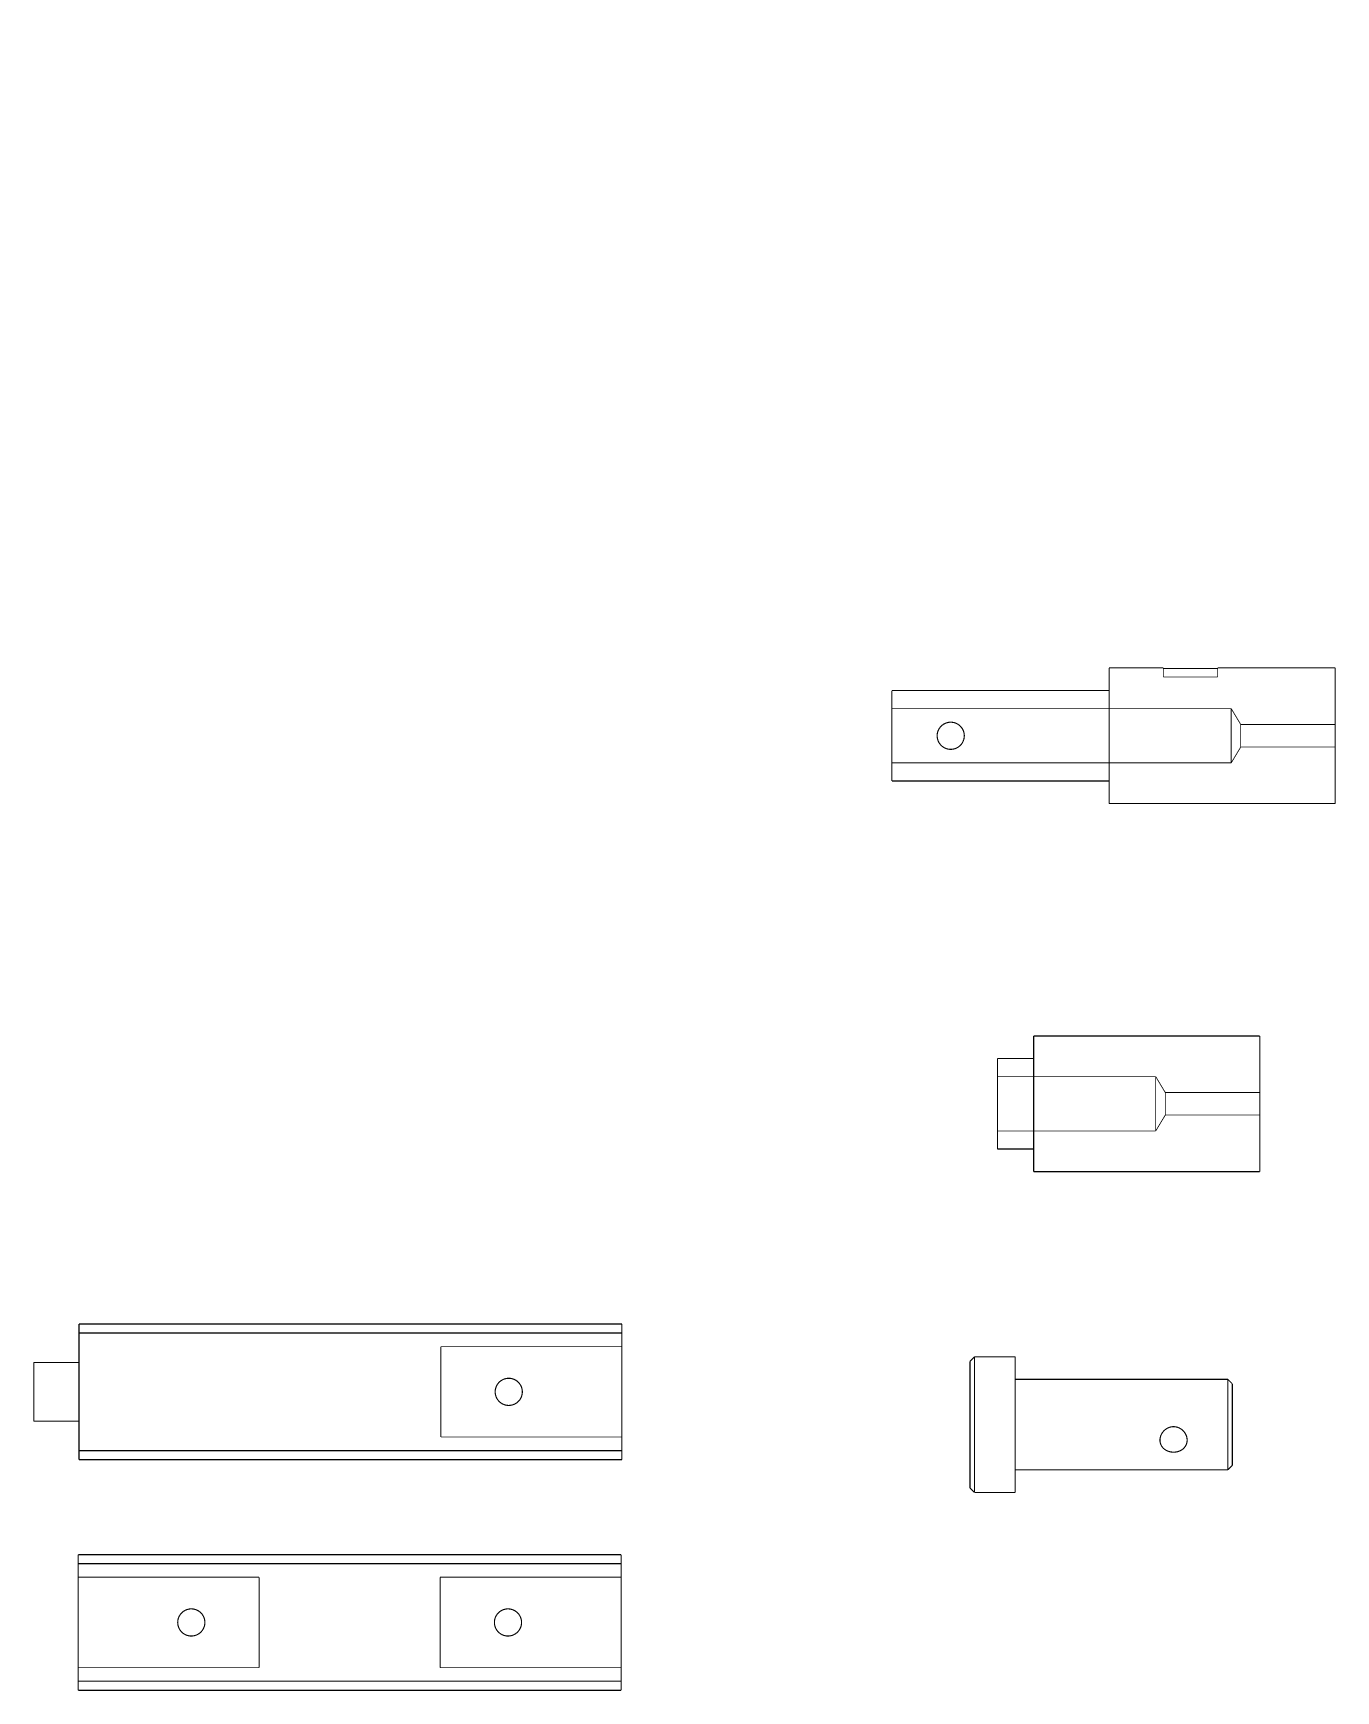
# Model space of a CAD drawing. Extents: x 1.2 to 12.6, y 1.1 to 15.5.
import ezdxf

# ---------------------------------------------------------------- set-up
doc = ezdxf.new("R2010")
doc.units = 0
doc.layers.get('0').update_dxf_attribs({"linetype": 'CONTINUOUS'})

msp = doc.modelspace()

# ---------------------------------------------------------------- linework, layer by layer
at = {"color": 0}
for points, const_width in [([(11.7203, 15.5271), (11.7203, 15.5271)], 0.00708), ([(9.2136, 9.53174), (9.22136, 9.53147), (9.22911, 9.53071), (9.23676, 9.52946), (9.24431, 9.52767), (9.25168, 9.52544), (9.2589, 9.52274), (9.2659, 9.51953), (9.27274, 9.5159), (9.27924, 9.51183), (9.28549, 9.50738), (9.29156, 9.50239), (9.29731, 9.49696), (9.30268, 9.49121), (9.30767, 9.48508), (9.31222, 9.47863), (9.3164, 9.47174), (9.32015, 9.46457), (9.3234, 9.45714), (9.32611, 9.44949), (9.32835, 9.44168), (9.32997, 9.43397), (9.33106, 9.42617), (9.3316, 9.41824), (9.33165, 9.41032), (9.33117, 9.40246), (9.33018, 9.39492), (9.32878, 9.38737), (9.32682, 9.37999), (9.32437, 9.37272), (9.32156, 9.36567), (9.31819, 9.35878), (9.3144, 9.35211), (9.31022, 9.34565), (9.30561, 9.33951), (9.30063, 9.33371), (9.29503, 9.32807), (9.28907, 9.32281), (9.28276, 9.31793), (9.27615, 9.31342), (9.26926, 9.30946), (9.26204, 9.30593), (9.25456, 9.30285), (9.24685, 9.30035), (9.23904, 9.29829), (9.23107, 9.29682), (9.22331, 9.29596), (9.2155, 9.29551), (9.20768, 9.29568), (9.19987, 9.29633), (9.19217, 9.29747), (9.18474, 9.2991), (9.17746, 9.30122), (9.17031, 9.30376), (9.16336, 9.30675), (9.15662, 9.31017), (9.15001, 9.31413), (9.14361, 9.31853), (9.13753, 9.32329), (9.13172, 9.3285), (9.12636, 9.33404), (9.12121, 9.34011), (9.11638, 9.34657), (9.11203, 9.35335), (9.10818, 9.3604), (9.10476, 9.36774), (9.10194, 9.37522), (9.09961, 9.38286), (9.09776, 9.39074), (9.09646, 9.39865), (9.09571, 9.40668), (9.09549, 9.41439), (9.09581, 9.42215), (9.09662, 9.42985), (9.09793, 9.4375), (9.09972, 9.44499), (9.102, 9.45226), (9.10471, 9.45936), (9.10792, 9.46631), (9.11149, 9.47299), (9.1155, 9.47944), (9.12007, 9.48574), (9.12506, 9.49181), (9.13043, 9.4975), (9.13618, 9.50282), (9.14219, 9.50771), (9.14882, 9.51237), (9.15571, 9.51654), (9.16287, 9.52029), (9.17031, 9.52349), (9.1779, 9.52621), (9.18664, 9.5286), (9.19553, 9.53033), (9.20454, 9.53142), (9.2136, 9.53174)], 0.00985), ([(8.8285, 8.56125), (8.8285, 8.56125)], 0.00708), ([(5.3674, 3.58365), (5.36193, 3.58376), (5.35644, 3.58415), (5.35097, 3.58479), (5.34554, 3.58567), (5.34017, 3.58681), (5.33485, 3.58822), (5.32958, 3.58985), (5.32443, 3.59174), (5.31939, 3.59386), (5.3144, 3.59619), (5.30957, 3.59879), (5.30485, 3.60161), (5.30024, 3.6046), (5.29579, 3.60786), (5.2915, 3.61128), (5.28738, 3.6149), (5.28342, 3.61871), (5.27962, 3.62272), (5.27604, 3.6269), (5.27268, 3.63124), (5.26947, 3.63569), (5.26654, 3.64035), (5.26378, 3.64507), (5.26124, 3.64996), (5.25896, 3.655), (5.25689, 3.6601), (5.2551, 3.66525), (5.25353, 3.67051), (5.25217, 3.67583), (5.25108, 3.68126), (5.25028, 3.68668), (5.24968, 3.69217), (5.2494, 3.69764), (5.24929, 3.70313), (5.24951, 3.70861), (5.24994, 3.71408), (5.25065, 3.71957), (5.25163, 3.72499), (5.25282, 3.73031), (5.25429, 3.73562), (5.25597, 3.74083), (5.25792, 3.74599), (5.2601, 3.75103), (5.26247, 3.75603), (5.26514, 3.76079), (5.26801, 3.76551), (5.27106, 3.77007), (5.27436, 3.77447), (5.27783, 3.77869), (5.28153, 3.78282), (5.28537, 3.78674), (5.28939, 3.79042), (5.29362, 3.794), (5.29801, 3.79731), (5.30251, 3.80046), (5.30718, 3.80333), (5.31196, 3.80604), (5.31689, 3.80849), (5.32189, 3.81076), (5.32704, 3.81278), (5.33225, 3.81451), (5.33751, 3.81603), (5.34283, 3.81728), (5.34825, 3.81831), (5.35368, 3.81907), (5.35915, 3.81961), (5.36464, 3.81982), (5.37017, 3.81982), (5.37565, 3.81961), (5.38113, 3.81907), (5.38656, 3.81831), (5.39199, 3.81728), (5.39729, 3.81603), (5.40261, 3.81451), (5.40782, 3.81278), (5.41292, 3.81076), (5.41797, 3.80849), (5.42285, 3.80604), (5.42768, 3.80333), (5.43229, 3.80046), (5.43685, 3.79731), (5.44119, 3.794), (5.44542, 3.79042), (5.44949, 3.78674), (5.45335, 3.78282), (5.45703, 3.77869), (5.4605, 3.77447), (5.46376, 3.77007), (5.46685, 3.76551), (5.46972, 3.76079), (5.47233, 3.75603), (5.47472, 3.75103), (5.47694, 3.74599), (5.47885, 3.74083), (5.48058, 3.73562), (5.48204, 3.73031), (5.48324, 3.72499), (5.48415, 3.71957), (5.48486, 3.71408), (5.48535, 3.70861), (5.48551, 3.70313), (5.48546, 3.69764), (5.48514, 3.69217), (5.48454, 3.68668), (5.48372, 3.68126), (5.48264, 3.67583), (5.48133, 3.67051), (5.47976, 3.66525), (5.47792, 3.6601), (5.47586, 3.655), (5.47358, 3.64996), (5.47103, 3.64507), (5.46832, 3.64035), (5.46533, 3.63569), (5.46213, 3.63124), (5.45876, 3.6269), (5.45518, 3.62272), (5.45139, 3.61871), (5.44749, 3.6149), (5.44336, 3.61128), (5.43907, 3.60786), (5.43457, 3.6046), (5.43001, 3.60161), (5.42529, 3.59879), (5.42042, 3.59619), (5.41547, 3.59386), (5.41037, 3.59174), (5.40522, 3.58985), (5.39996, 3.58822), (5.39464, 3.58681), (5.38926, 3.58567), (5.38385, 3.58479), (5.37842, 3.58415), (5.37289, 3.58376), (5.3674, 3.58365)], 0.00985), ([(11.1528, 3.39844), (11.1593, 3.39828), (11.1658, 3.39768), (11.1722, 3.39675), (11.1785, 3.39546), (11.1848, 3.39382), (11.1909, 3.39187), (11.1981, 3.389), (11.2051, 3.38569), (11.2119, 3.38194), (11.2185, 3.37776), (11.2247, 3.37321), (11.2298, 3.36897), (11.2347, 3.36447), (11.2393, 3.35969), (11.2437, 3.35476), (11.2477, 3.34956), (11.2515, 3.34418), (11.255, 3.33849), (11.2582, 3.33263), (11.2611, 3.32667), (11.2636, 3.32053), (11.2658, 3.31429), (11.2676, 3.308), (11.2689, 3.30181), (11.27, 3.29563), (11.2706, 3.28939), (11.2709, 3.28315), (11.2709, 3.27696), (11.2704, 3.27089), (11.2695, 3.26383), (11.268, 3.25694), (11.2661, 3.25022), (11.2637, 3.2436), (11.2608, 3.23731), (11.2574, 3.23113), (11.2536, 3.22521), (11.2494, 3.21951), (11.2448, 3.21414), (11.2399, 3.2091), (11.2352, 3.20503), (11.2304, 3.20111), (11.2252, 3.19754), (11.2198, 3.19417), (11.2143, 3.19114), (11.2085, 3.18832), (11.2025, 3.18582), (11.1963, 3.1836), (11.19, 3.18164), (11.1835, 3.18001), (11.1769, 3.17871), (11.1703, 3.17774), (11.1638, 3.17708), (11.1573, 3.17671), (11.1508, 3.17665), (11.1443, 3.17692), (11.1378, 3.17746), (11.1314, 3.17828), (11.124, 3.17964), (11.1167, 3.18138), (11.1095, 3.18354), (11.1026, 3.18604), (11.0959, 3.18892), (11.0892, 3.19228), (11.0828, 3.19601), (11.0768, 3.20008), (11.071, 3.20454), (11.0656, 3.20931), (11.0612, 3.21376), (11.0572, 3.21838), (11.0534, 3.22325), (11.0499, 3.22835), (11.0468, 3.23367), (11.044, 3.23915), (11.0416, 3.24468), (11.0396, 3.25049), (11.0378, 3.2564), (11.0365, 3.26243), (11.0355, 3.26861), (11.0349, 3.27479), (11.0347, 3.28082), (11.0349, 3.28689), (11.0354, 3.29297), (11.0362, 3.2991), (11.0374, 3.30518), (11.039, 3.31114), (11.0412, 3.31819), (11.0439, 3.32514), (11.0472, 3.33197), (11.0507, 3.3386), (11.0547, 3.345), (11.0593, 3.35129), (11.0643, 3.35736), (11.0697, 3.36313), (11.0754, 3.36854), (11.0815, 3.37358), (11.0869, 3.37756), (11.0926, 3.38124), (11.0985, 3.38465), (11.1045, 3.38769), (11.1108, 3.39035), (11.1172, 3.39268), (11.1241, 3.39475), (11.1312, 3.39632), (11.1383, 3.39751), (11.1456, 3.39822), (11.1528, 3.39844)], 0.00985), ([(11.4142, 2.76069), (11.4142, 2.76069)], 0.00708), ([(2.60476, 1.81222), (2.59944, 1.81213), (2.59407, 1.81174), (2.58882, 1.81114), (2.58356, 1.81033), (2.57829, 1.80925), (2.57314, 1.80789), (2.56803, 1.80638), (2.56299, 1.80458), (2.558, 1.80257), (2.55317, 1.80035), (2.54844, 1.7979), (2.54378, 1.79531), (2.53928, 1.79243), (2.53494, 1.78933), (2.53065, 1.78614), (2.52658, 1.78267), (2.52268, 1.77903), (2.51893, 1.77522), (2.51535, 1.77126), (2.51193, 1.76714), (2.50874, 1.76292), (2.50575, 1.75851), (2.50293, 1.75396), (2.50032, 1.74929), (2.49794, 1.74451), (2.49576, 1.73964), (2.49382, 1.73465), (2.49214, 1.7296), (2.49061, 1.7245), (2.48936, 1.71929), (2.48833, 1.71403), (2.48757, 1.70876), (2.48703, 1.70344), (2.48671, 1.69814), (2.48665, 1.69276), (2.48682, 1.68744), (2.48725, 1.68212), (2.4879, 1.67686), (2.48882, 1.6716), (2.48996, 1.66635), (2.49132, 1.66118), (2.49294, 1.65608), (2.49479, 1.6511), (2.49685, 1.64615), (2.49914, 1.64133), (2.50157, 1.63661), (2.50429, 1.632), (2.50722, 1.62756), (2.51031, 1.62321), (2.51361, 1.61903), (2.51708, 1.61496), (2.52078, 1.61106), (2.52462, 1.60736), (2.52865, 1.60385), (2.53276, 1.60047), (2.53706, 1.59733), (2.5415, 1.59435), (2.54611, 1.59164), (2.55078, 1.58908), (2.55561, 1.58675), (2.56049, 1.58464), (2.56549, 1.58274), (2.57053, 1.58106), (2.57568, 1.57964), (2.58089, 1.57844), (2.58615, 1.57747), (2.59142, 1.57676), (2.59674, 1.57628), (2.60211, 1.57607), (2.60742, 1.57607), (2.61274, 1.57628), (2.61806, 1.57676), (2.62337, 1.57747), (2.62864, 1.57844), (2.63385, 1.57964), (2.63894, 1.58106), (2.64404, 1.58274), (2.64903, 1.58464), (2.65392, 1.58675), (2.65875, 1.58908), (2.66342, 1.59164), (2.66803, 1.59435), (2.67242, 1.59733), (2.67676, 1.60047), (2.68093, 1.60385), (2.6849, 1.60736), (2.68875, 1.61106), (2.69243, 1.61496), (2.6959, 1.61903), (2.69922, 1.62321), (2.70231, 1.62756), (2.70524, 1.632), (2.7079, 1.63661), (2.71044, 1.64133), (2.71268, 1.64615), (2.71474, 1.6511), (2.71658, 1.65608), (2.71821, 1.66118), (2.71957, 1.66635), (2.72071, 1.6716), (2.72157, 1.67686), (2.72228, 1.68212), (2.72271, 1.68744), (2.72287, 1.69276), (2.72282, 1.69814), (2.7225, 1.70344), (2.72194, 1.70876), (2.72119, 1.71403), (2.72017, 1.71929), (2.71892, 1.7245), (2.71739, 1.7296), (2.71571, 1.73465), (2.71376, 1.73964), (2.71158, 1.74451), (2.70921, 1.74929), (2.7066, 1.75396), (2.70378, 1.75851), (2.70079, 1.76292), (2.6976, 1.76714), (2.69417, 1.77126), (2.6906, 1.77522), (2.68685, 1.77903), (2.68294, 1.78267), (2.67882, 1.78614), (2.67464, 1.78933), (2.67025, 1.79243), (2.66575, 1.79531), (2.66108, 1.7979), (2.65636, 1.80035), (2.65147, 1.80257), (2.64654, 1.80458), (2.6415, 1.80638), (2.63639, 1.80789), (2.63124, 1.80925), (2.62597, 1.81033), (2.62071, 1.81114), (2.61546, 1.81174), (2.61008, 1.81213), (2.60476, 1.81222)], 0.00985), ([(5.36068, 1.81222), (5.35531, 1.81213), (5.34999, 1.81174), (5.34472, 1.81114), (5.33942, 1.81033), (5.33421, 1.80925), (5.32904, 1.80789), (5.32389, 1.80638), (5.3189, 1.80458), (5.31392, 1.80257), (5.30908, 1.80035), (5.30431, 1.7979), (5.29969, 1.79531), (5.29519, 1.79243), (5.29081, 1.78933), (5.28657, 1.78614), (5.2825, 1.78267), (5.2786, 1.77903), (5.27485, 1.77522), (5.27126, 1.77126), (5.26785, 1.76714), (5.26465, 1.76292), (5.26161, 1.75851), (5.25885, 1.75396), (5.25624, 1.74929), (5.25385, 1.74451), (5.25168, 1.73964), (5.24972, 1.73465), (5.24799, 1.7296), (5.24653, 1.7245), (5.24528, 1.71929), (5.24425, 1.71403), (5.24349, 1.70876), (5.24294, 1.70344), (5.24262, 1.69814), (5.24257, 1.69276), (5.24274, 1.68744), (5.24317, 1.68212), (5.24382, 1.67686), (5.24474, 1.6716), (5.24588, 1.66635), (5.24724, 1.66118), (5.24886, 1.65608), (5.25065, 1.6511), (5.25271, 1.64615), (5.25499, 1.64133), (5.25749, 1.63661), (5.26019, 1.632), (5.26313, 1.62756), (5.26622, 1.62321), (5.26953, 1.61903), (5.273, 1.61496), (5.27669, 1.61106), (5.28054, 1.60736), (5.2845, 1.60385), (5.28868, 1.60047), (5.29297, 1.59733), (5.29742, 1.59435), (5.30197, 1.59164), (5.30669, 1.58908), (5.31147, 1.58675), (5.3164, 1.58464), (5.3214, 1.58274), (5.32644, 1.58106), (5.3316, 1.57964), (5.33681, 1.57844), (5.34207, 1.57747), (5.34733, 1.57676), (5.35265, 1.57628), (5.35801, 1.57607), (5.36333, 1.57607), (5.36865, 1.57628), (5.37397, 1.57676), (5.37929, 1.57747), (5.38456, 1.57844), (5.38976, 1.57964), (5.39486, 1.58106), (5.39996, 1.58274), (5.40494, 1.58464), (5.40983, 1.58675), (5.41465, 1.58908), (5.41932, 1.59164), (5.42393, 1.59435), (5.42833, 1.59733), (5.43267, 1.60047), (5.43679, 1.60385), (5.44081, 1.60736), (5.44467, 1.61106), (5.44829, 1.61496), (5.45182, 1.61903), (5.45514, 1.62321), (5.45822, 1.62756), (5.4611, 1.632), (5.46382, 1.63661), (5.46631, 1.64133), (5.46858, 1.64615), (5.47065, 1.6511), (5.4725, 1.65608), (5.47407, 1.66118), (5.47547, 1.66635), (5.47661, 1.6716), (5.47749, 1.67686), (5.47814, 1.68212), (5.47857, 1.68744), (5.47879, 1.69276), (5.47868, 1.69814), (5.4784, 1.70344), (5.47786, 1.70876), (5.47711, 1.71403), (5.47607, 1.71929), (5.47483, 1.7245), (5.47331, 1.7296), (5.47163, 1.73465), (5.46967, 1.73964), (5.4675, 1.74451), (5.46511, 1.74929), (5.46251, 1.75396), (5.45969, 1.75851), (5.45671, 1.76292), (5.4535, 1.76714), (5.45008, 1.77126), (5.4465, 1.77522), (5.44276, 1.77903), (5.43881, 1.78267), (5.43474, 1.78614), (5.4305, 1.78933), (5.42617, 1.79243), (5.42165, 1.79531), (5.41699, 1.7979), (5.41228, 1.80035), (5.40739, 1.80257), (5.40246, 1.80458), (5.3974, 1.80638), (5.39231, 1.80789), (5.38715, 1.80925), (5.38189, 1.81033), (5.37663, 1.81114), (5.37131, 1.81174), (5.366, 1.81213), (5.36068, 1.81222)], 0.00985)]:
    msp.add_lwpolyline(points, close=True, dxfattribs=dict(at, const_width=const_width))
for points, const_width in [([(11.064, 10.0042), (10.5916, 10.0042)], 0.00985), ([(10.5916, 9.41363), (10.5916, 10.0042)], 0.00985), ([(11.064, 9.99951), (11.064, 10.0042)], 0.00985), ([(11.064, 9.99951), (11.5365, 9.99951)], 0.00985), ([(11.064, 9.99951), (11.064, 9.92546)], 0.00708), ([(12.5601, 10.0042), (11.5365, 10.0042)], 0.00985), ([(11.5365, 9.99951), (11.5365, 10.0042)], 0.00985), ([(11.5365, 9.99951), (11.5365, 9.92546)], 0.00708), ([(12.5601, 9.41363), (12.5601, 10.0042)], 0.00985), ([(11.5365, 9.92546), (11.064, 9.92546)], 0.00708), ([(10.5916, 9.80735), (8.70176, 9.80735)], 0.00985), ([(8.70176, 9.41363), (8.70176, 9.80735)], 0.00985), ([(11.6546, 9.64985), (8.70182, 9.64985)], 0.00708), ([(11.6546, 9.41363), (11.6546, 9.64985)], 0.00708), ([(11.7374, 9.51204), (11.6546, 9.64985)], 0.00708), ([(8.70176, 9.01992), (8.70176, 9.41363)], 0.00985), ([(10.5916, 8.82308), (10.5916, 9.41363)], 0.00985), ([(11.6546, 9.1774), (11.6546, 9.41363)], 0.00708), ([(11.7374, 9.41363), (11.7374, 9.51204)], 0.00708), ([(12.5601, 9.51204), (11.7374, 9.51204)], 0.00708), ([(11.7374, 9.31521), (11.7374, 9.41363)], 0.00708), ([(12.5601, 8.82308), (12.5601, 9.41363)], 0.00985), ([(11.6546, 9.1774), (11.7374, 9.31521)], 0.00708), ([(11.7374, 9.31521), (12.5601, 9.31521)], 0.00708), ([(8.70182, 9.1774), (11.6546, 9.1774)], 0.00708), ([(8.70176, 9.01992), (10.5916, 9.01992)], 0.00985), ([(10.5916, 8.82308), (12.5601, 8.82308)], 0.00985), ([(11.9035, 6.80024), (9.935, 6.80024)], 0.00985), ([(9.935, 6.20969), (9.935, 6.80024)], 0.00985), ([(11.9035, 6.20969), (11.9035, 6.80024)], 0.00985), ([(9.935, 6.6034), (9.62001, 6.6034)], 0.00985), ([(9.62001, 6.20969), (9.62001, 6.6034)], 0.00985), ([(10.9979, 6.4459), (9.62001, 6.4459)], 0.00708), ([(10.9979, 6.20969), (10.9979, 6.4459)], 0.00708), ([(11.0808, 6.30811), (10.998, 6.4459)], 0.00708), ([(9.62001, 5.81597), (9.62001, 6.20969)], 0.00985), ([(9.935, 5.61914), (9.935, 6.20969)], 0.00985), ([(10.9979, 5.97347), (10.9979, 6.20969)], 0.00708), ([(11.9035, 6.30811), (11.0807, 6.30811)], 0.00708), ([(11.0808, 6.20969), (11.0808, 6.30811)], 0.00708), ([(11.0808, 6.11128), (11.0808, 6.20969)], 0.00708), ([(11.9035, 5.61914), (11.9035, 6.20969)], 0.00985), ([(10.9979, 5.97347), (11.0808, 6.11128)], 0.00708), ([(11.0808, 6.11128), (11.9035, 6.11128)], 0.00708), ([(9.62001, 5.97347), (10.998, 5.97347)], 0.00708), ([(9.62001, 5.81597), (9.935, 5.81597)], 0.00985), ([(9.935, 5.61914), (11.9035, 5.61914)], 0.00985), ([(1.62728, 4.29232), (6.35167, 4.29232)], 0.00985), ([(1.62728, 4.21354), (1.62728, 4.29232)], 0.00985), ([(6.35167, 4.21354), (1.62728, 4.21354)], 0.00985), ([(1.62728, 3.18994), (1.62728, 4.21354)], 0.00985), ([(6.35167, 4.29232), (6.35167, 4.21354)], 0.00985), ([(6.35167, 3.18994), (6.35167, 4.21354)], 0.00985), ([(4.77686, 4.09549), (4.77686, 3.30806)], 0.00708), ([(6.35167, 4.09549), (4.77686, 4.09549)], 0.00708), ([(1.62728, 3.95768), (1.23356, 3.95768)], 0.00985), ([(1.23356, 3.70176), (1.23356, 3.95768)], 0.00985), ([(9.42057, 4.00732), (9.38118, 3.96793)], 0.00985), ([(9.38118, 3.41678), (9.38118, 3.96793)], 0.00985), ([(9.7749, 4.00732), (9.42057, 4.00732)], 0.00985), ([(9.42057, 4.00732), (9.42057, 3.41678)], 0.00985), ([(9.7749, 3.41678), (9.7749, 4.00732)], 0.00985), ([(11.6253, 3.81049), (9.7749, 3.81049)], 0.00985), ([(11.6647, 3.77111), (11.6253, 3.81049)], 0.00985), ([(11.6253, 3.41678), (11.6253, 3.81049)], 0.00985), ([(11.6647, 3.77111), (11.6647, 3.41678)], 0.00985), ([(1.23356, 3.44586), (1.23356, 3.70176)], 0.00985), ([(5.24929, 3.70176), (5.24935, 3.70247)], 0.00708), ([(5.24968, 3.69243), (5.24968, 3.69271), (5.24929, 3.70176)], 0.00708), ([(5.37358, 3.58382), (5.36464, 3.58365), (5.35981, 3.58399)], 0.00708), ([(1.23356, 3.44586), (1.62728, 3.44586)], 0.00985), ([(9.38118, 2.86561), (9.38118, 3.41678)], 0.00985), ([(9.42057, 3.41678), (9.42057, 2.82622)], 0.00985), ([(9.7749, 2.82622), (9.7749, 3.41678)], 0.00985), ([(11.6253, 3.02306), (11.6253, 3.41678)], 0.00985), ([(11.6647, 3.41678), (11.6647, 3.06244)], 0.00985), ([(1.62728, 3.18994), (6.35167, 3.18994)], 0.00985), ([(1.62728, 3.11122), (1.62728, 3.18994)], 0.00985), ([(4.77686, 3.30806), (6.35167, 3.30806)], 0.00708), ([(6.35167, 3.18994), (6.35167, 3.11122)], 0.00985), ([(6.35167, 3.11122), (1.62728, 3.11122)], 0.00985), ([(11.6253, 3.02306), (11.6647, 3.06244)], 0.00985), ([(9.7749, 3.02306), (11.6253, 3.02306)], 0.00985), ([(9.38118, 2.86561), (9.42057, 2.82622)], 0.00985), ([(9.42057, 2.82622), (9.7749, 2.82622)], 0.00985), ([(1.6205, 2.28467), (6.34489, 2.28467)], 0.00985), ([(1.6205, 2.20594), (1.6205, 2.28467)], 0.00985), ([(6.34489, 2.20594), (1.6205, 2.20594)], 0.00985), ([(1.6205, 1.18229), (1.6205, 2.20594)], 0.00985), ([(6.34489, 2.28467), (6.34489, 2.20594)], 0.00985), ([(6.34489, 1.18229), (6.34489, 2.20594)], 0.00985), ([(3.19532, 2.08783), (1.6205, 2.08783)], 0.00708), ([(3.19532, 1.69412), (3.19532, 2.08783)], 0.00708), ([(4.77013, 2.08783), (4.77013, 1.3004)], 0.00708), ([(6.34494, 2.08783), (4.77013, 2.08783)], 0.00708), ([(5.3565, 1.81207), (5.36208, 1.81222), (5.36708, 1.81196)], 0.00708), ([(3.19532, 1.3004), (3.19532, 1.69412)], 0.00708), ([(5.24257, 1.69412), (5.24268, 1.69694)], 0.00708), ([(5.24268, 1.69103), (5.24257, 1.69412)], 0.00708), ([(1.6205, 1.3004), (3.19532, 1.3004)], 0.00708), ([(4.77013, 1.3004), (6.34494, 1.3004)], 0.00708), ([(1.6205, 1.18229), (6.34489, 1.18229)], 0.00985), ([(1.6205, 1.10357), (1.6205, 1.18229)], 0.00985), ([(6.34489, 1.18229), (6.34489, 1.10357)], 0.00985), ([(6.34489, 1.10357), (1.6205, 1.10357)], 0.00985)]:
    msp.add_lwpolyline(points, dxfattribs=dict(at, const_width=const_width))

doc.saveas('drawing.dxf')
